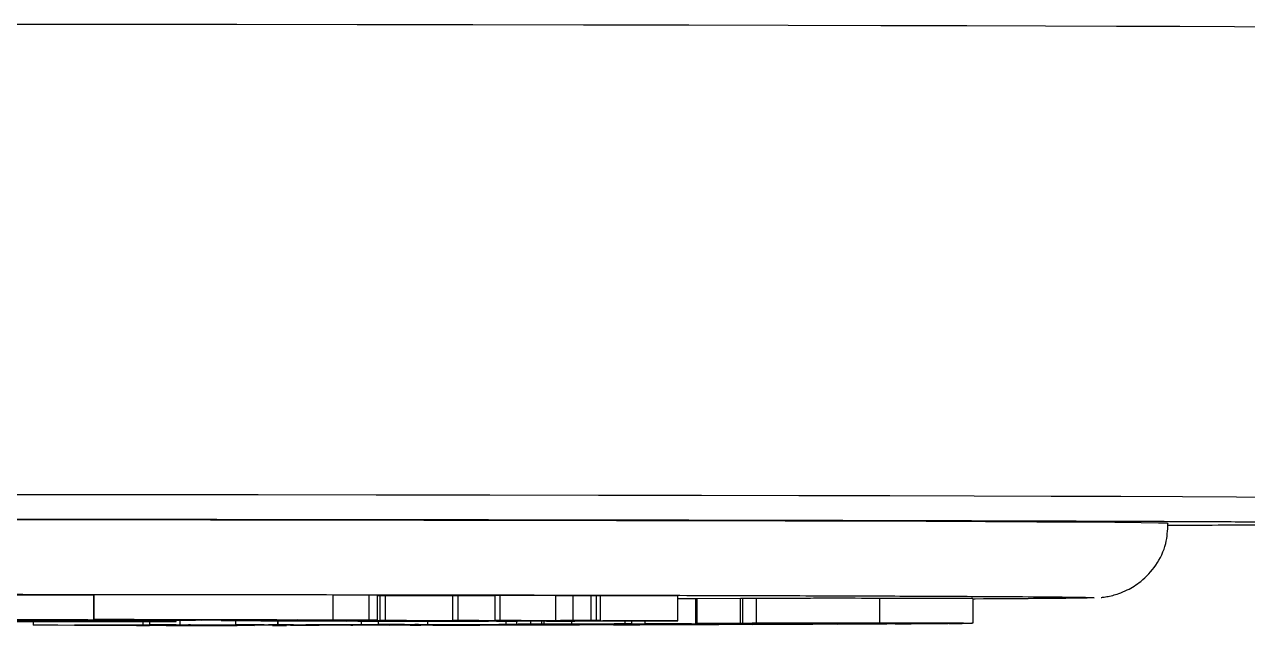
# Model space of a CAD drawing. Header units: millimetres. Extents: x 1890 to 4327, y 775 to 2498.
# Drawn here: x 3035.09 to 3084.5, y 1054.48 to 1078.77 of the extents above; entities that cross this region are included whole.
import ezdxf

# ---------------------------------------------------------------- set-up
doc = ezdxf.new("R2010")
doc.units = ezdxf.units.MM

msp = doc.modelspace()

# ---------------------------------------------------------------- linework, layer by layer
at = {"color": 7, "linetype": 'Continuous', "lineweight": 25}
for p, q in [((3037.89, 1055.707), (3033.821, 1055.713)), ((3037.9, 1055.707), (3037.89, 1055.707)), ((3037.89, 1054.707), (3037.89, 1055.707)), ((3047.563, 1055.706), (3037.9, 1055.721)), ((3037.9, 1054.721), (3037.9, 1055.721)), ((3049.022, 1055.707), (3047.563, 1055.706)), ((3047.563, 1054.706), (3047.563, 1055.706)), ((3049.355, 1055.703), (3049.022, 1055.707)), ((3049.022, 1054.707), (3049.022, 1055.707)), ((3049.355, 1054.703), (3049.355, 1055.703)), ((3049.467, 1055.679), (3049.355, 1055.679)), ((3049.673, 1055.683), (3049.467, 1055.681)), ((3049.467, 1054.681), (3049.467, 1055.681)), ((3052.403, 1055.674), (3049.673, 1055.683)), ((3049.673, 1054.683), (3049.673, 1055.683)), ((3052.608, 1055.684), (3052.403, 1055.682)), ((3052.403, 1054.682), (3052.403, 1055.682)), ((3054.106, 1055.678), (3052.608, 1055.684)), ((3052.608, 1054.684), (3052.608, 1055.684)), ((3054.311, 1055.688), (3054.106, 1055.686)), ((3054.106, 1054.686), (3054.106, 1055.686)), ((3056.564, 1055.68), (3054.311, 1055.688)), ((3054.311, 1054.688), (3054.311, 1055.688)), ((3056.564, 1054.68), (3056.564, 1055.68)), ((3057.247, 1055.681), (3057.247, 1054.681)), ((3058.2, 1055.685), (3057.987, 1055.685)), ((3057.987, 1054.685), (3057.987, 1055.685)), ((3058.2, 1054.685), (3058.2, 1055.685)), ((3058.357, 1054.682), (3058.357, 1055.682)), ((3061.49, 1054.675), (3061.49, 1055.675)), ((3062.207, 1055.558), (3061.49, 1055.554)), ((3062.266, 1055.558), (3062.207, 1055.558)), ((3062.207, 1055.558), (3062.207, 1054.558)), ((3064.021, 1055.568), (3062.266, 1055.558)), ((3062.266, 1054.558), (3062.266, 1055.558)), ((3064.113, 1055.568), (3064.021, 1055.568)), ((3064.021, 1054.568), (3064.021, 1055.568)), ((3064.666, 1055.574), (3064.113, 1055.569)), ((3064.113, 1054.569), (3064.113, 1055.569)), ((3064.666, 1054.574), (3064.666, 1055.574)), ((3069.654, 1054.579), (3069.654, 1055.579)), ((3073.417, 1054.572), (3073.417, 1055.572)), ((3078.259, 1055.607), (3078.311, 1055.605)), ((3033.821, 1054.713), (3037.89, 1054.707)), ((3037.646, 1054.706), (3035.442, 1054.709)), ((3035.452, 1054.496), (3035.452, 1054.635)), ((3036.054, 1054.648), (3036.054, 1054.647)), ((3036.211, 1054.647), (3036.054, 1054.647)), ((3036.054, 1054.647), (3036.054, 1054.647)), ((3036.054, 1054.647), (3037.554, 1054.647)), ((3036.054, 1054.638), (3036.054, 1054.647)), ((3037.264, 1054.638), (3036.054, 1054.638)), ((3036.054, 1054.638), (3036.054, 1054.638)), ((3036.054, 1054.638), (3036.211, 1054.638)), ((3036.211, 1054.638), (3036.211, 1054.647)), ((3036.448, 1054.638), (3036.448, 1054.646)), ((3036.869, 1054.643), (3036.869, 1054.646)), ((3037.448, 1054.643), (3036.869, 1054.643)), ((3037.475, 1054.642), (3036.869, 1054.642)), ((3036.869, 1054.642), (3036.869, 1054.638)), ((3037.027, 1054.685), (3037.027, 1054.707)), ((3038.231, 1054.684), (3037.027, 1054.685)), ((3037.106, 1054.647), (3037.396, 1054.647)), ((3037.106, 1054.638), (3037.106, 1054.642)), ((3037.106, 1054.638), (3037.264, 1054.638)), ((3037.264, 1054.638), (3037.264, 1054.642)), ((3037.264, 1054.638), (3037.264, 1054.638)), ((3037.448, 1054.649), (3037.448, 1054.643)), ((3038.343, 1054.638), (3037.475, 1054.642)), ((3037.554, 1054.647), (3037.554, 1054.649)), ((3037.869, 1054.642), (3038.659, 1054.638)), ((3037.89, 1054.707), (3040.936, 1054.716)), ((3038.044, 1054.719), (3037.9, 1054.721)), ((3037.9, 1054.721), (3047.563, 1054.706)), ((3039.08, 1054.638), (3038.343, 1054.638)), ((3041.997, 1054.699), (3038.493, 1054.704)), ((3038.659, 1054.638), (3038.659, 1054.648)), ((3041.784, 1054.714), (3038.737, 1054.705)), ((3038.737, 1054.705), (3042.241, 1054.7)), ((3038.817, 1054.645), (3038.817, 1054.648)), ((3038.922, 1054.638), (3038.922, 1054.648)), ((3038.922, 1054.638), (3039.08, 1054.638)), ((3039.08, 1054.638), (3039.08, 1054.648)), ((3039.08, 1054.638), (3039.08, 1054.638)), ((3039.153, 1054.691), (3039.153, 1054.703)), ((3039.153, 1054.691), (3041.997, 1054.699)), ((3040.936, 1054.716), (3039.523, 1054.718)), ((3042.844, 1054.698), (3039.677, 1054.688)), ((3039.888, 1054.502), (3039.888, 1054.636)), ((3040.155, 1054.502), (3040.155, 1054.637)), ((3041.218, 1054.642), (3041.218, 1054.693)), ((3041.384, 1054.504), (3041.384, 1054.693)), ((3045.287, 1054.709), (3041.784, 1054.714)), ((3042.241, 1054.714), (3042.241, 1054.7)), ((3042.241, 1054.7), (3045.287, 1054.709)), ((3046.8, 1054.692), (3042.844, 1054.698)), ((3043.051, 1054.697), (3043.051, 1054.675)), ((3043.051, 1054.675), (3043.257, 1054.677)), ((3046.135, 1054.708), (3043.088, 1054.699)), ((3043.088, 1054.699), (3044.897, 1054.696)), ((3043.257, 1054.677), (3043.257, 1054.697)), ((3043.257, 1054.677), (3044.636, 1054.672)), ((3043.63, 1054.508), (3043.63, 1054.674)), ((3051.37, 1054.647), (3044.102, 1054.672)), ((3044.636, 1054.672), (3044.636, 1054.695)), ((3044.897, 1054.696), (3044.897, 1054.704)), ((3044.897, 1054.696), (3046.45, 1054.696)), ((3049.185, 1054.676), (3045.108, 1054.671)), ((3045.108, 1054.671), (3046.382, 1054.666)), ((3045.325, 1054.51), (3045.325, 1054.668)), ((3045.332, 1054.668), (3045.332, 1054.51)), ((3049.355, 1054.703), (3046.135, 1054.708)), ((3046.382, 1054.666), (3050.459, 1054.672)), ((3046.382, 1054.672), (3046.382, 1054.666)), ((3046.45, 1054.707), (3046.45, 1054.696)), ((3046.45, 1054.696), (3046.8, 1054.692)), ((3046.8, 1054.692), (3046.8, 1054.707)), ((3050.929, 1054.67), (3046.852, 1054.665)), ((3046.852, 1054.665), (3048.09, 1054.66)), ((3047.563, 1054.706), (3049.022, 1054.707)), ((3048.09, 1054.66), (3052.167, 1054.666)), ((3048.09, 1054.666), (3048.09, 1054.66)), ((3052.639, 1054.664), (3048.563, 1054.659)), ((3048.563, 1054.659), (3049.76, 1054.655)), ((3048.7, 1054.517), (3048.7, 1054.657)), ((3049.022, 1054.707), (3049.355, 1054.703)), ((3050.459, 1054.672), (3049.185, 1054.676)), ((3049.377, 1054.654), (3049.377, 1054.518)), ((3049.467, 1054.681), (3049.673, 1054.683)), ((3049.562, 1054.679), (3049.575, 1054.676)), ((3049.575, 1054.676), (3054.155, 1054.66)), ((3049.673, 1054.683), (3053.161, 1054.671)), ((3049.76, 1054.655), (3053.836, 1054.66)), ((3049.76, 1054.66), (3049.76, 1054.655)), ((3053.954, 1054.658), (3050.233, 1054.653)), ((3050.233, 1054.653), (3050.741, 1054.651)), ((3056.877, 1054.656), (3050.518, 1054.678)), ((3050.741, 1054.651), (3050.741, 1054.654)), ((3050.741, 1054.651), (3051.792, 1054.651)), ((3052.167, 1054.666), (3050.929, 1054.67)), ((3051.792, 1054.651), (3051.37, 1054.647)), ((3051.392, 1054.522), (3051.392, 1054.647)), ((3051.792, 1054.651), (3051.792, 1054.655)), ((3052.403, 1054.682), (3052.608, 1054.684)), ((3052.608, 1054.684), (3055.406, 1054.674)), ((3053.836, 1054.66), (3052.639, 1054.664)), ((3053.161, 1054.671), (3055.051, 1054.673)), ((3055.051, 1054.673), (3053.453, 1054.679)), ((3055.56, 1054.672), (3053.669, 1054.669)), ((3053.669, 1054.669), (3056.179, 1054.661)), ((3054.697, 1054.657), (3053.954, 1054.658)), ((3054.106, 1054.686), (3054.311, 1054.688)), ((3054.155, 1054.66), (3054.155, 1054.666)), ((3054.155, 1054.66), (3055.015, 1054.66)), ((3054.311, 1054.688), (3056.564, 1054.68)), ((3054.538, 1054.657), (3054.538, 1054.529)), ((3055.015, 1054.66), (3054.697, 1054.657)), ((3054.988, 1054.532), (3054.988, 1054.66)), ((3055.015, 1054.66), (3055.015, 1054.663)), ((3057.119, 1054.676), (3055.156, 1054.683)), ((3055.406, 1054.674), (3055.406, 1054.682)), ((3055.406, 1054.674), (3057.119, 1054.676)), ((3055.553, 1054.533), (3055.553, 1054.661)), ((3058.431, 1054.662), (3055.56, 1054.672)), ((3057.627, 1054.674), (3055.914, 1054.672)), ((3055.914, 1054.672), (3057.804, 1054.666)), ((3055.988, 1054.533), (3055.988, 1054.659)), ((3056.084, 1054.535), (3056.084, 1054.659)), ((3056.084, 1054.535), (3058.2, 1054.533)), ((3056.179, 1054.661), (3056.179, 1054.67)), ((3056.179, 1054.661), (3057.322, 1054.66)), ((3056.746, 1054.679), (3058.31, 1054.674)), ((3057.322, 1054.66), (3056.877, 1054.656)), ((3057.198, 1054.538), (3057.198, 1054.659)), ((3057.198, 1054.538), (3059.361, 1054.545)), ((3057.464, 1054.538), (3057.198, 1054.538)), ((3057.322, 1054.66), (3057.322, 1054.666)), ((3058.086, 1054.54), (3057.464, 1054.538)), ((3057.464, 1054.522), (3057.464, 1054.538)), ((3060.825, 1054.663), (3057.627, 1054.674)), ((3057.804, 1054.666), (3057.804, 1054.674)), ((3057.804, 1054.666), (3058.855, 1054.665)), ((3057.987, 1054.685), (3058.2, 1054.685)), ((3058.2, 1054.533), (3058.094, 1054.532)), ((3058.855, 1054.665), (3058.431, 1054.662)), ((3058.454, 1054.673), (3060.126, 1054.667)), ((3065.019, 1054.532), (3058.683, 1054.54)), ((3058.855, 1054.665), (3058.855, 1054.67)), ((3059.627, 1054.545), (3059.005, 1054.543)), ((3059.116, 1054.542), (3059.116, 1054.543)), ((3059.116, 1054.542), (3065.452, 1054.533)), ((3059.298, 1054.526), (3059.298, 1054.539)), ((3059.298, 1054.526), (3060.864, 1054.53)), ((3059.546, 1054.525), (3059.298, 1054.526)), ((3059.361, 1054.545), (3059.361, 1054.668)), ((3059.361, 1054.545), (3059.627, 1054.545)), ((3059.735, 1054.526), (3059.546, 1054.525)), ((3059.627, 1054.545), (3059.627, 1054.667)), ((3060.126, 1054.667), (3061.272, 1054.667)), ((3060.171, 1054.549), (3060.171, 1054.666)), ((3060.171, 1054.549), (3062.207, 1054.558)), ((3061.492, 1054.546), (3060.171, 1054.549)), ((3062.016, 1054.524), (3060.608, 1054.526)), ((3061.272, 1054.667), (3060.825, 1054.663)), ((3060.864, 1054.53), (3060.864, 1054.537)), ((3060.864, 1054.53), (3061.112, 1054.53)), ((3061.112, 1054.53), (3060.956, 1054.529)), ((3061.068, 1054.528), (3061.068, 1054.53)), ((3061.068, 1054.528), (3063.139, 1054.524)), ((3061.112, 1054.53), (3061.112, 1054.537)), ((3061.165, 1054.548), (3061.718, 1054.546)), ((3062.041, 1054.555), (3061.259, 1054.552)), ((3061.49, 1054.675), (3061.449, 1054.672)), ((3061.718, 1054.546), (3061.492, 1054.546)), ((3061.718, 1054.546), (3061.718, 1054.554)), ((3061.977, 1054.521), (3061.977, 1054.524)), ((3067.778, 1054.539), (3062.041, 1054.555)), ((3062.207, 1054.558), (3067.946, 1054.541)), ((3062.266, 1054.558), (3064.021, 1054.568)), ((3062.559, 1054.558), (3062.266, 1054.558)), ((3062.649, 1054.558), (3062.559, 1054.558)), ((3062.709, 1054.523), (3062.704, 1054.523)), ((3063.139, 1054.524), (3063.139, 1054.534)), ((3070.155, 1054.553), (3063.2, 1054.559)), ((3063.759, 1054.565), (3063.258, 1054.562)), ((3063.485, 1054.561), (3063.485, 1054.563)), ((3063.485, 1054.561), (3066.5, 1054.558)), ((3064.021, 1054.568), (3065.872, 1054.568)), ((3064.113, 1054.569), (3064.666, 1054.574)), ((3064.418, 1054.569), (3064.113, 1054.569)), ((3064.491, 1054.57), (3064.418, 1054.569)), ((3064.508, 1054.528), (3064.508, 1054.532)), ((3064.508, 1054.528), (3065.13, 1054.531)), ((3064.774, 1054.528), (3064.508, 1054.528)), ((3066.937, 1054.536), (3064.774, 1054.528)), ((3072.235, 1054.567), (3065.005, 1054.57)), ((3065.13, 1054.531), (3065.233, 1054.531)), ((3065.204, 1054.572), (3072.433, 1054.568)), ((3065.452, 1054.533), (3065.452, 1054.545)), ((3065.872, 1054.568), (3065.872, 1054.57)), ((3065.872, 1054.568), (3065.878, 1054.567)), ((3065.878, 1054.567), (3065.878, 1054.57)), ((3066.049, 1054.534), (3066.049, 1054.544)), ((3066.049, 1054.534), (3066.672, 1054.536)), ((3066.096, 1054.564), (3066.096, 1054.57)), ((3066.096, 1054.564), (3066.204, 1054.565)), ((3066.387, 1054.564), (3066.096, 1054.564)), ((3066.204, 1054.565), (3066.204, 1054.57)), ((3066.204, 1054.565), (3069.072, 1054.563)), ((3066.5, 1054.558), (3067.02, 1054.561)), ((3066.672, 1054.536), (3066.672, 1054.542)), ((3066.672, 1054.536), (3066.937, 1054.536)), ((3067.313, 1054.561), (3066.793, 1054.558)), ((3066.793, 1054.558), (3070.44, 1054.555)), ((3066.937, 1054.536), (3066.937, 1054.541)), ((3069.928, 1054.548), (3067.778, 1054.539)), ((3067.946, 1054.541), (3067.946, 1054.555)), ((3067.946, 1054.541), (3068.909, 1054.545)), ((3068.171, 1054.551), (3068.171, 1054.555)), ((3068.171, 1054.551), (3068.352, 1054.551)), ((3068.352, 1054.551), (3068.352, 1054.555)), ((3068.352, 1054.551), (3069.928, 1054.548)), ((3068.964, 1054.562), (3068.769, 1054.562)), ((3069.072, 1054.563), (3068.964, 1054.562)), ((3069.072, 1054.563), (3069.072, 1054.568)), ((3069.928, 1054.548), (3069.928, 1054.554)), ((3070.567, 1054.551), (3070.274, 1054.552)), ((3070.274, 1054.552), (3070.382, 1054.552)), ((3070.44, 1054.555), (3070.44, 1054.568)), ((3070.505, 1054.564), (3070.505, 1054.567)), ((3070.505, 1054.564), (3070.692, 1054.565)), ((3072.393, 1054.562), (3070.567, 1054.551)), ((3070.692, 1054.565), (3070.692, 1054.567)), ((3070.692, 1054.565), (3072.393, 1054.562)), ((3070.991, 1054.556), (3070.991, 1054.567)), ((3070.991, 1054.556), (3071.455, 1054.558)), ((3072.747, 1054.564), (3072.443, 1054.565)), ((3072.443, 1054.565), (3072.53, 1054.565)), ((3073.277, 1054.569), (3072.747, 1054.564)), ((3073.345, 1054.57), (3073.277, 1054.569)), ((3035.452, 1054.496), (3039.888, 1054.502)), ((3035.606, 1054.496), (3035.452, 1054.496)), ((3035.833, 1054.496), (3035.606, 1054.496)), ((3040.092, 1054.482), (3036.444, 1054.496)), ((3037.168, 1054.497), (3038.75, 1054.491)), ((3038.64, 1054.499), (3037.372, 1054.498)), ((3038.75, 1054.491), (3040.064, 1054.492)), ((3040.216, 1054.492), (3038.902, 1054.49)), ((3038.902, 1054.49), (3040.817, 1054.483)), ((3039.619, 1054.48), (3039.619, 1054.484)), ((3039.619, 1054.48), (3039.89, 1054.481)), ((3039.771, 1054.48), (3039.619, 1054.48)), ((3044.388, 1054.485), (3039.771, 1054.48)), ((3039.888, 1054.502), (3041.256, 1054.499)), ((3039.89, 1054.481), (3039.89, 1054.483)), ((3040.155, 1054.502), (3041.384, 1054.504)), ((3040.338, 1054.502), (3040.155, 1054.502)), ((3040.26, 1054.496), (3040.26, 1054.502)), ((3040.412, 1054.495), (3040.26, 1054.496)), ((3040.26, 1054.496), (3040.532, 1054.496)), ((3040.592, 1054.502), (3040.338, 1054.502)), ((3040.532, 1054.496), (3042.036, 1054.49)), ((3041.256, 1054.499), (3041.079, 1054.499)), ((3045.589, 1054.489), (3041.218, 1054.502)), ((3041.256, 1054.499), (3041.256, 1054.502)), ((3041.384, 1054.504), (3048.27, 1054.497)), ((3041.429, 1054.483), (3042.606, 1054.484)), ((3041.765, 1054.49), (3041.662, 1054.49)), ((3041.802, 1054.502), (3041.717, 1054.502)), ((3041.717, 1054.502), (3045.843, 1054.489)), ((3042.036, 1054.49), (3041.765, 1054.49)), ((3049.578, 1054.493), (3041.802, 1054.502)), ((3042.036, 1054.49), (3042.036, 1054.499)), ((3042.606, 1054.484), (3042.606, 1054.498)), ((3043.614, 1054.49), (3043.614, 1054.495)), ((3043.614, 1054.49), (3043.889, 1054.49)), ((3043.63, 1054.508), (3045.325, 1054.51)), ((3043.813, 1054.507), (3043.63, 1054.508)), ((3044.152, 1054.508), (3043.813, 1054.507)), ((3043.889, 1054.49), (3043.889, 1054.494)), ((3043.889, 1054.49), (3044.388, 1054.485)), ((3044.388, 1054.485), (3044.388, 1054.493)), ((3048.355, 1054.497), (3044.778, 1054.507)), ((3045.032, 1054.508), (3049.833, 1054.494)), ((3045.134, 1054.509), (3045.091, 1054.509)), ((3045.113, 1054.487), (3045.113, 1054.49)), ((3045.113, 1054.487), (3045.452, 1054.488)), ((3045.298, 1054.487), (3045.113, 1054.487)), ((3045.327, 1054.509), (3045.134, 1054.509)), ((3046.993, 1054.489), (3045.298, 1054.487)), ((3045.325, 1054.51), (3045.332, 1054.51)), ((3045.332, 1054.51), (3048.7, 1054.517)), ((3045.452, 1054.488), (3045.452, 1054.489)), ((3045.843, 1054.489), (3045.843, 1054.497)), ((3050.967, 1054.497), (3045.955, 1054.509)), ((3046.469, 1054.489), (3046.469, 1054.497)), ((3046.469, 1054.489), (3046.808, 1054.49)), ((3046.571, 1054.51), (3048.744, 1054.505)), ((3047.716, 1054.514), (3046.637, 1054.512)), ((3046.808, 1054.49), (3046.808, 1054.496)), ((3046.808, 1054.49), (3046.993, 1054.489)), ((3046.993, 1054.489), (3046.993, 1054.496)), ((3048.27, 1054.497), (3048.355, 1054.497)), ((3048.27, 1054.497), (3048.27, 1054.497)), ((3048.7, 1054.517), (3050.316, 1054.515)), ((3048.744, 1054.505), (3049.862, 1054.508)), ((3050.072, 1054.507), (3048.954, 1054.505)), ((3048.954, 1054.505), (3051.584, 1054.499)), ((3049.377, 1054.518), (3051.392, 1054.522)), ((3049.605, 1054.517), (3049.377, 1054.518)), ((3049.833, 1054.494), (3049.578, 1054.493)), ((3049.816, 1054.518), (3049.605, 1054.517)), ((3049.682, 1054.511), (3049.914, 1054.512)), ((3049.892, 1054.511), (3049.682, 1054.511)), ((3049.833, 1054.494), (3049.833, 1054.5)), ((3049.862, 1054.508), (3049.862, 1054.511)), ((3049.914, 1054.512), (3051.982, 1054.507)), ((3050.316, 1054.515), (3050.193, 1054.514)), ((3055.879, 1054.507), (3050.439, 1054.518)), ((3050.671, 1054.496), (3050.671, 1054.498)), ((3050.881, 1054.495), (3050.671, 1054.496)), ((3050.671, 1054.496), (3050.902, 1054.496)), ((3054.81, 1054.503), (3050.881, 1054.495)), ((3050.902, 1054.498), (3050.902, 1054.496)), ((3053.477, 1054.514), (3051.003, 1054.519)), ((3051.019, 1054.52), (3051.408, 1054.521)), ((3051.751, 1054.506), (3051.611, 1054.507)), ((3051.982, 1054.507), (3051.751, 1054.506)), ((3051.982, 1054.507), (3051.982, 1054.515)), ((3052.212, 1054.499), (3052.212, 1054.514)), ((3052.212, 1054.499), (3053.213, 1054.501)), ((3053.213, 1054.501), (3053.213, 1054.512)), ((3054.257, 1054.516), (3053.477, 1054.514)), ((3053.604, 1054.507), (3053.604, 1054.511)), ((3053.604, 1054.507), (3053.866, 1054.507)), ((3054.519, 1054.516), (3053.704, 1054.514)), ((3053.704, 1054.514), (3056.443, 1054.508)), ((3053.866, 1054.507), (3053.866, 1054.511)), ((3053.866, 1054.507), (3054.81, 1054.503)), ((3058.957, 1054.512), (3054.519, 1054.516)), ((3054.81, 1054.503), (3054.81, 1054.509)), ((3055.356, 1054.519), (3055.012, 1054.517)), ((3055.012, 1054.517), (3058.886, 1054.514)), ((3055.653, 1054.505), (3055.653, 1054.507)), ((3055.653, 1054.505), (3055.865, 1054.506)), ((3055.883, 1054.505), (3055.653, 1054.505)), ((3055.865, 1054.506), (3055.865, 1054.507)), ((3057.508, 1054.508), (3055.883, 1054.505)), ((3056.443, 1054.508), (3056.443, 1054.514)), ((3057.067, 1054.508), (3057.067, 1054.513)), ((3057.067, 1054.508), (3057.279, 1054.509)), ((3057.279, 1054.509), (3057.279, 1054.513)), ((3057.279, 1054.509), (3057.508, 1054.508)), ((3057.508, 1054.508), (3057.508, 1054.513)), ((3059.947, 1054.514), (3058.957, 1054.512)), ((3059.506, 1054.514), (3059.718, 1054.514)), ((3059.718, 1054.514), (3059.947, 1054.514))]:
    msp.add_line(p, q, dxfattribs=at)
at = {"color": 7, "linetype": 'Continuous', "lineweight": 25, "flags": 128}
for points in [[(3086.638, 1078.652), (3085.846, 1078.658), (3083.977, 1078.669), (3081.763, 1078.679), (3079.215, 1078.69), (3076.345, 1078.7), (3073.166, 1078.709), (3069.693, 1078.718), (3065.943, 1078.727), (3061.931, 1078.734), (3057.678, 1078.742), (3053.203, 1078.748), (3048.527, 1078.754), (3043.67, 1078.76), (3038.657, 1078.764), (3033.51, 1078.768)], [(3088.521, 1059.635), (3087.38, 1059.647), (3085.889, 1059.658), (3084.053, 1059.668), (3081.882, 1059.679), (3079.384, 1059.689), (3076.572, 1059.699), (3073.457, 1059.708), (3070.055, 1059.717), (3066.38, 1059.726), (3062.449, 1059.734), (3058.279, 1059.741), (3053.891, 1059.748), (3049.303, 1059.754), (3044.536, 1059.759), (3039.612, 1059.763), (3034.554, 1059.767), (3029.383, 1059.771), (3024.124, 1059.773)], [(3081.311, 1058.605), (3081.267, 1058.61), (3080.911, 1058.621), (3080.201, 1058.632), (3079.14, 1058.642), (3077.733, 1058.653), (3075.989, 1058.663), (3073.914, 1058.672), (3071.521, 1058.682), (3068.82, 1058.691), (3065.824, 1058.7), (3062.55, 1058.708), (3059.013, 1058.716), (3055.231, 1058.723), (3051.223, 1058.729), (3047.008, 1058.735), (3042.608, 1058.741), (3038.045, 1058.745), (3033.341, 1058.749)], [(3033.634, 1054.642), (3033.82, 1054.645), (3034.358, 1054.647), (3035.197, 1054.649), (3036.254, 1054.65), (3037.426, 1054.65), (3038.598, 1054.65), (3039.655, 1054.649), (3040.494, 1054.647), (3041.033, 1054.645), (3041.218, 1054.642), (3041.033, 1054.64), (3040.494, 1054.638), (3039.655, 1054.636), (3038.598, 1054.635), (3037.426, 1054.634), (3036.254, 1054.635), (3035.197, 1054.636), (3034.358, 1054.638), (3033.82, 1054.64), (3033.634, 1054.642)], [(3034.455, 1054.642), (3034.634, 1054.644), (3035.15, 1054.646), (3035.941, 1054.648), (3036.91, 1054.649), (3037.942, 1054.649), (3038.912, 1054.648), (3039.702, 1054.646), (3040.218, 1054.644), (3040.398, 1054.642), (3040.218, 1054.64), (3039.702, 1054.638), (3038.912, 1054.637), (3037.942, 1054.636), (3036.91, 1054.636), (3035.941, 1054.637), (3035.15, 1054.638), (3034.634, 1054.64), (3034.455, 1054.642)]]:
    msp.add_lwpolyline(points, dxfattribs=at)
at = {"color": 7, "linetype": 'Continuous', "lineweight": 25}
for points, knots in [([(3087.537, 1058.635), (3087.01, 1058.64), (3085.948, 1058.651), (3083.409, 1058.667), (3080.14, 1058.682), (3076.077, 1058.697), (3071.266, 1058.711), (3065.773, 1058.724), (3059.68, 1058.736), (3053.077, 1058.746), (3046.098, 1058.755), (3038.855, 1058.762), (3031.478, 1058.768), (3026.441, 1058.77), (3023.945, 1058.771)], [0, 0, 0, 0, 0.079959, 0.161371, 0.244142, 0.328893, 0.414217, 0.5, 0.585778, 0.671102, 0.755858, 0.838624, 0.920039, 1, 1, 1, 1]), ([(3078.587, 1055.617), (3078.602, 1055.618), (3078.635, 1055.62), (3078.786, 1055.639), (3079.031, 1055.688), (3079.326, 1055.775), (3079.725, 1055.941), (3080.273, 1056.289), (3080.843, 1056.914), (3081.247, 1057.73), (3081.275, 1058.321), (3081.288, 1058.588)], [0, 0, 0, 0, 0.069689, 0.159202, 0.228526, 0.284853, 0.360929, 0.487702, 0.660291, 0.846257, 1, 1, 1, 1]), ([(3081.282, 1058.533), (3081.982, 1058.536), (3083.792, 1058.545), (3085.931, 1058.558), (3087.005, 1058.569), (3087.537, 1058.575)], [0, 0, 0, 0, 0.241773, 0.624302, 1, 1, 1, 1]), ([(2941.366, 1055.607), (2941.413, 1055.611), (2941.52, 1055.619), (2942.39, 1055.632), (2943.871, 1055.645), (2946.046, 1055.659), (2948.876, 1055.672), (2952.39, 1055.685), (2956.544, 1055.697), (2961.288, 1055.709), (2966.549, 1055.719), (2972.241, 1055.728), (2978.264, 1055.735), (2984.487, 1055.741), (2990.853, 1055.746), (2997.205, 1055.749), (3003.544, 1055.751), (3009.811, 1055.751), (3016.078, 1055.751), (3022.417, 1055.749), (3028.77, 1055.746), (3035.135, 1055.741), (3041.359, 1055.735), (3047.381, 1055.728), (3053.073, 1055.719), (3058.335, 1055.709), (3063.078, 1055.697), (3067.232, 1055.685), (3070.746, 1055.672), (3073.576, 1055.659), (3075.752, 1055.645), (3077.233, 1055.632), (3078.104, 1055.619), (3078.211, 1055.611), (3078.259, 1055.607)], [0, 0, 0, 0, 0.023828, 0.053273, 0.084485, 0.115699, 0.147957, 0.180726, 0.213842, 0.247136, 0.28043, 0.313546, 0.346314, 0.378573, 0.409785, 0.440999, 0.470442, 0.499888, 0.529332, 0.558778, 0.58999, 0.621203, 0.653462, 0.68623, 0.719347, 0.752641, 0.785934, 0.819051, 0.851819, 0.884078, 0.915289, 0.946503, 0.975948, 1, 1, 1, 1]), ([(3057.247, 1055.681), (3057.128, 1055.681), (3056.948, 1055.681), (3056.72, 1055.68), (3056.616, 1055.68), (3056.564, 1055.68)], [0, 0, 0, 0, 0.498826, 0.749076, 1, 1, 1, 1]), ([(3057.987, 1055.685), (3057.941, 1055.685), (3057.848, 1055.684), (3057.65, 1055.683), (3057.408, 1055.682), (3057.247, 1055.681)], [0, 0, 0, 0, 0.251433, 0.502936, 1, 1, 1, 1]), ([(3058.321, 1055.682), (3058.325, 1055.683), (3058.334, 1055.684), (3058.248, 1055.685), (3058.2, 1055.685)], [0, 0, 0, 0, 0.431539, 1, 1, 1, 1]), ([(3061.49, 1055.675), (3061.173, 1055.675), (3060.54, 1055.674), (3059.47, 1055.674), (3058.725, 1055.674), (3058.31, 1055.674)], [0, 0, 0, 0, 0.307787, 0.615394, 1, 1, 1, 1]), ([(3069.654, 1055.579), (3068.987, 1055.579), (3067.959, 1055.58), (3066.555, 1055.579), (3065.637, 1055.578), (3064.977, 1055.576), (3064.77, 1055.575), (3064.666, 1055.574)], [0, 0, 0, 0, 0.3203787, 0.4942376, 0.6691493, 0.8330428, 1, 1, 1, 1]), ([(3073.391, 1055.572), (3073.397, 1055.572), (3073.44, 1055.573), (3073.193, 1055.574), (3072.6, 1055.576), (3071.385, 1055.578), (3070.315, 1055.579), (3069.654, 1055.579)], [0, 0, 0, 0, 0.030225, 0.211144, 0.392436, 0.624543, 1, 1, 1, 1]), ([(3078.311, 1055.605), (3078.255, 1055.6), (3078.144, 1055.591), (3077.248, 1055.578), (3075.706, 1055.564), (3074.393, 1055.555), (3073.445, 1055.551), (3073.417, 1055.55)], [0, 0, 0, 0, 0.2407893, 0.4815888, 0.73683, 0.9920914, 1, 1, 1, 1]), ([(3028.931, 1054.697), (3029.6, 1054.697), (3030.852, 1054.697), (3032.668, 1054.698), (3034.712, 1054.699), (3036.368, 1054.702), (3037.318, 1054.705), (3037.646, 1054.706)], [0, 0, 0, 0, 0.198997, 0.37265, 0.545625, 0.843257, 1, 1, 1, 1]), ([(3038.493, 1054.704), (3038.07, 1054.703), (3037.004, 1054.701), (3034.781, 1054.697), (3031.841, 1054.696), (3029.931, 1054.696), (3028.98, 1054.697)], [0, 0, 0, 0, 0.185716, 0.467958, 0.734859, 1, 1, 1, 1]), ([(3035.442, 1054.709), (3035.305, 1054.709), (3035.031, 1054.71), (3034.542, 1054.71), (3034.177, 1054.711), (3033.965, 1054.711)], [0, 0, 0, 0, 0.296385, 0.592978, 1, 1, 1, 1]), ([(3036.448, 1054.646), (3036.447, 1054.646), (3036.445, 1054.647), (3036.414, 1054.647), (3036.375, 1054.647), (3036.306, 1054.647), (3036.25, 1054.647), (3036.211, 1054.647)], [0, 0, 0, 0, 0.250411, 0.398556, 0.54744, 0.686236, 1, 1, 1, 1]), ([(3036.211, 1054.638), (3036.257, 1054.638), (3036.32, 1054.638), (3036.392, 1054.638), (3036.429, 1054.638), (3036.447, 1054.638), (3036.448, 1054.638), (3036.448, 1054.638)], [0, 0, 0, 0, 0.364031, 0.510061, 0.655864, 0.843841, 1, 1, 1, 1]), ([(3036.869, 1054.646), (3036.871, 1054.646), (3036.874, 1054.647), (3036.905, 1054.647), (3036.955, 1054.647), (3037.025, 1054.647), (3037.079, 1054.647), (3037.106, 1054.647)], [0, 0, 0, 0, 0.222894, 0.384836, 0.547319, 0.773072, 1, 1, 1, 1]), ([(3036.869, 1054.638), (3036.871, 1054.638), (3036.874, 1054.638), (3036.903, 1054.638), (3036.951, 1054.638), (3037.021, 1054.638), (3037.076, 1054.638), (3037.106, 1054.638)], [0, 0, 0, 0, 0.210223, 0.375759, 0.542534, 0.746796, 1, 1, 1, 1]), ([(3037.027, 1054.685), (3037.23, 1054.685), (3037.636, 1054.686), (3038.192, 1054.688), (3038.698, 1054.689), (3039.002, 1054.69), (3039.153, 1054.691)], [0, 0, 0, 0, 0.281624, 0.563251, 0.781619, 1, 1, 1, 1]), ([(3037.396, 1054.647), (3037.538, 1054.647), (3037.764, 1054.647), (3038.049, 1054.647), (3038.235, 1054.646), (3038.353, 1054.646), (3038.364, 1054.645), (3038.369, 1054.645)], [0, 0, 0, 0, 0.272358, 0.434918, 0.598303, 0.790426, 1, 1, 1, 1]), ([(3038.369, 1054.645), (3038.359, 1054.644), (3038.342, 1054.644), (3038.147, 1054.643), (3037.928, 1054.643), (3037.686, 1054.643), (3037.519, 1054.643), (3037.448, 1054.643)], [0, 0, 0, 0, 0.330883, 0.501179, 0.670916, 0.859688, 1, 1, 1, 1]), ([(3037.554, 1054.647), (3037.742, 1054.647), (3038.046, 1054.647), (3038.414, 1054.647), (3038.643, 1054.646), (3038.793, 1054.646), (3038.808, 1054.645), (3038.817, 1054.645)], [0, 0, 0, 0, 0.3001846, 0.4844442, 0.6359343, 0.7877448, 1, 1, 1, 1]), ([(3038.817, 1054.645), (3038.808, 1054.645), (3038.792, 1054.644), (3038.62, 1054.643), (3038.357, 1054.643), (3038.094, 1054.643), (3037.917, 1054.643), (3037.869, 1054.642)], [0, 0, 0, 0, 0.267946, 0.469277, 0.670405, 0.911995, 1, 1, 1, 1]), ([(3039.523, 1054.718), (3039.386, 1054.718), (3039.112, 1054.718), (3038.623, 1054.719), (3038.256, 1054.719), (3038.044, 1054.719)], [0, 0, 0, 0, 0.295972, 0.59215, 1, 1, 1, 1]), ([(3039.677, 1054.688), (3039.484, 1054.688), (3039.139, 1054.687), (3038.659, 1054.685), (3038.374, 1054.684), (3038.231, 1054.684)], [0, 0, 0, 0, 0.388154, 0.694028, 1, 1, 1, 1]), ([(3038.659, 1054.638), (3038.672, 1054.638), (3038.7, 1054.638), (3038.757, 1054.638), (3038.834, 1054.638), (3038.891, 1054.638), (3038.922, 1054.638)], [0, 0, 0, 0, 0.249458, 0.50098, 0.731039, 1, 1, 1, 1]), ([(3044.102, 1054.672), (3044.011, 1054.673), (3043.83, 1054.673), (3043.49, 1054.674), (3043.212, 1054.675), (3043.051, 1054.675)], [0, 0, 0, 0, 0.297034, 0.594269, 1, 1, 1, 1]), ([(3044.636, 1054.672), (3045.203, 1054.673), (3046.313, 1054.675), (3047.963, 1054.677), (3049.029, 1054.678), (3049.562, 1054.679)], [0, 0, 0, 0, 0.343183, 0.671556, 1, 1, 1, 1]), ([(3050.518, 1054.678), (3050.427, 1054.679), (3050.246, 1054.679), (3049.906, 1054.68), (3049.628, 1054.681), (3049.467, 1054.681)], [0, 0, 0, 0, 0.297034, 0.594269, 1, 1, 1, 1]), ([(3051.392, 1054.522), (3051.68, 1054.523), (3052.122, 1054.524), (3052.897, 1054.524), (3053.519, 1054.524), (3054.119, 1054.524), (3054.436, 1054.523), (3054.611, 1054.523)], [0, 0, 0, 0, 0.321782, 0.493409, 0.666308, 0.816214, 1, 1, 1, 1]), ([(3053.453, 1054.679), (3053.363, 1054.679), (3053.182, 1054.68), (3052.842, 1054.681), (3052.564, 1054.681), (3052.403, 1054.682)], [0, 0, 0, 0, 0.29737, 0.594968, 1, 1, 1, 1]), ([(3055.156, 1054.683), (3055.066, 1054.683), (3054.885, 1054.684), (3054.545, 1054.685), (3054.267, 1054.685), (3054.106, 1054.686)], [0, 0, 0, 0, 0.297034, 0.594269, 1, 1, 1, 1]), ([(3056.899, 1054.521), (3056.388, 1054.522), (3055.455, 1054.523), (3054.73, 1054.526), (3054.497, 1054.529), (3054.585, 1054.53), (3054.855, 1054.531), (3054.988, 1054.532)], [0, 0, 0, 0, 0.329821, 0.602198, 0.751389, 0.876805, 1, 1, 1, 1]), ([(3054.611, 1054.523), (3054.84, 1054.523), (3055.221, 1054.522), (3055.417, 1054.52), (3055.391, 1054.52), (3055.386, 1054.52)], [0, 0, 0, 0, 0.543092, 0.902457, 1, 1, 1, 1]), ([(3054.988, 1054.532), (3055.028, 1054.532), (3055.108, 1054.532), (3055.294, 1054.532), (3055.449, 1054.533), (3055.553, 1054.533)], [0, 0, 0, 0, 0.250844, 0.502068, 1, 1, 1, 1]), ([(3055.279, 1054.531), (3055.196, 1054.531), (3055.039, 1054.53), (3055.03, 1054.529), (3055.262, 1054.527), (3056.055, 1054.525), (3056.925, 1054.523), (3057.464, 1054.522)], [0, 0, 0, 0, 0.097711, 0.183041, 0.35825, 0.602223, 1, 1, 1, 1]), ([(3058.094, 1054.532), (3057.78, 1054.532), (3057.22, 1054.533), (3056.441, 1054.533), (3055.84, 1054.532), (3055.484, 1054.532), (3055.326, 1054.531), (3055.279, 1054.531)], [0, 0, 0, 0, 0.327037, 0.582977, 0.7546195, 0.9267447, 1, 1, 1, 1]), ([(3055.553, 1054.533), (3055.591, 1054.533), (3055.667, 1054.533), (3055.818, 1054.533), (3055.92, 1054.533), (3055.988, 1054.533)], [0, 0, 0, 0, 0.2516063, 0.5032378, 1, 1, 1, 1]), ([(3055.988, 1054.533), (3056.034, 1054.534), (3056.123, 1054.534), (3056.134, 1054.534), (3056.097, 1054.535), (3056.084, 1054.535)], [0, 0, 0, 0, 0.406204, 0.795736, 1, 1, 1, 1]), ([(3056.564, 1054.68), (3056.67, 1054.68), (3056.831, 1054.681), (3057.065, 1054.681), (3057.187, 1054.681), (3057.247, 1054.681)], [0, 0, 0, 0, 0.498374, 0.749082, 1, 1, 1, 1]), ([(3057.864, 1054.679), (3057.735, 1054.679), (3057.453, 1054.679), (3057.059, 1054.679), (3056.824, 1054.679), (3056.746, 1054.679)], [0, 0, 0, 0, 0.360389, 0.789524, 1, 1, 1, 1]), ([(3057.247, 1054.681), (3057.354, 1054.682), (3057.566, 1054.683), (3057.787, 1054.684), (3057.915, 1054.685), (3057.987, 1054.685)], [0, 0, 0, 0, 0.308082, 0.61489, 1, 1, 1, 1]), ([(3058.349, 1054.681), (3058.332, 1054.681), (3058.293, 1054.68), (3058.081, 1054.68), (3057.912, 1054.679), (3057.864, 1054.679)], [0, 0, 0, 0, 0.357282, 0.813025, 1, 1, 1, 1]), ([(3058.683, 1054.54), (3058.63, 1054.54), (3058.546, 1054.54), (3058.413, 1054.54), (3058.301, 1054.54), (3058.183, 1054.54), (3058.123, 1054.54), (3058.086, 1054.54)], [0, 0, 0, 0, 0.247687, 0.39562, 0.54446, 0.717172, 1, 1, 1, 1]), ([(3058.2, 1054.685), (3058.252, 1054.685), (3058.334, 1054.684), (3058.338, 1054.683), (3058.34, 1054.682)], [0, 0, 0, 0, 0.6302091, 1, 1, 1, 1]), ([(3058.31, 1054.674), (3058.642, 1054.674), (3059.304, 1054.674), (3060.376, 1054.674), (3061.092, 1054.675), (3061.49, 1054.675)], [0, 0, 0, 0, 0.30739, 0.614857, 1, 1, 1, 1]), ([(3061.449, 1054.672), (3061.336, 1054.672), (3060.839, 1054.673), (3059.758, 1054.673), (3058.872, 1054.673), (3058.454, 1054.673)], [0, 0, 0, 0, 0.135558, 0.592517, 1, 1, 1, 1]), ([(3059.005, 1054.543), (3058.968, 1054.543), (3058.912, 1054.543), (3058.913, 1054.542), (3058.96, 1054.542), (3059.036, 1054.542), (3059.092, 1054.542), (3059.116, 1054.542)], [0, 0, 0, 0, 0.3520414, 0.5318269, 0.7130337, 0.8778643, 1, 1, 1, 1]), ([(3060.608, 1054.526), (3060.536, 1054.526), (3060.418, 1054.527), (3060.221, 1054.527), (3060.06, 1054.527), (3059.884, 1054.526), (3059.793, 1054.526), (3059.735, 1054.526)], [0, 0, 0, 0, 0.257237, 0.420431, 0.584481, 0.733875, 1, 1, 1, 1]), ([(3060.956, 1054.529), (3060.915, 1054.529), (3060.842, 1054.529), (3060.816, 1054.529), (3060.848, 1054.528), (3060.934, 1054.528), (3061.021, 1054.528), (3061.068, 1054.528)], [0, 0, 0, 0, 0.249315, 0.4358137, 0.6227966, 0.7970359, 1, 1, 1, 1]), ([(3061.259, 1054.552), (3061.137, 1054.551), (3061.008, 1054.551), (3061.055, 1054.55), (3061.058, 1054.55)], [0, 0, 0, 0, 0.946889, 1, 1, 1, 1]), ([(3061.977, 1054.521), (3062.087, 1054.521), (3062.264, 1054.521), (3062.356, 1054.522), (3062.323, 1054.523), (3062.195, 1054.524), (3062.071, 1054.524), (3062.016, 1054.524)], [0, 0, 0, 0, 0.329126, 0.528564, 0.696809, 0.865433, 1, 1, 1, 1]), ([(3063.2, 1054.559), (3063.145, 1054.559), (3063.055, 1054.559), (3062.924, 1054.559), (3062.821, 1054.559), (3062.721, 1054.559), (3062.678, 1054.558), (3062.649, 1054.558)], [0, 0, 0, 0, 0.238273, 0.386342, 0.535522, 0.694283, 1, 1, 1, 1]), ([(3062.836, 1054.524), (3062.805, 1054.524), (3062.747, 1054.524), (3062.703, 1054.523), (3062.705, 1054.523), (3062.705, 1054.523)], [0, 0, 0, 0, 0.544636, 0.977907, 1, 1, 1, 1]), ([(3063.139, 1054.524), (3063.11, 1054.524), (3063.054, 1054.524), (3062.948, 1054.524), (3062.881, 1054.524), (3062.841, 1054.524), (3062.836, 1054.524)], [0, 0, 0, 0, 0.25202, 0.504232, 0.940351, 1, 1, 1, 1]), ([(3063.258, 1054.562), (3063.235, 1054.562), (3063.206, 1054.561), (3063.221, 1054.561), (3063.224, 1054.561)], [0, 0, 0, 0, 0.809388, 1, 1, 1, 1]), ([(3063.236, 1054.561), (3063.248, 1054.561), (3063.277, 1054.561), (3063.368, 1054.561), (3063.446, 1054.561), (3063.485, 1054.561)], [0, 0, 0, 0, 0.283678, 0.642488, 1, 1, 1, 1]), ([(3065.878, 1054.567), (3065.6, 1054.567), (3065.04, 1054.567), (3064.331, 1054.566), (3063.918, 1054.566), (3063.8, 1054.565), (3063.759, 1054.565)], [0, 0, 0, 0, 0.326957, 0.656983, 0.880506, 1, 1, 1, 1]), ([(3065.005, 1054.57), (3064.948, 1054.57), (3064.857, 1054.57), (3064.729, 1054.57), (3064.63, 1054.57), (3064.541, 1054.57), (3064.51, 1054.57), (3064.491, 1054.57)], [0, 0, 0, 0, 0.2389344, 0.3835198, 0.5293247, 0.7100539, 1, 1, 1, 1]), ([(3064.666, 1054.574), (3064.837, 1054.575), (3065.121, 1054.577), (3066.035, 1054.579), (3067.112, 1054.58), (3068.373, 1054.58), (3069.242, 1054.579), (3069.654, 1054.579)], [0, 0, 0, 0, 0.247075, 0.411707, 0.576376, 0.799459, 1, 1, 1, 1]), ([(3064.971, 1054.574), (3064.948, 1054.574), (3064.915, 1054.573), (3064.927, 1054.573), (3064.931, 1054.573)], [0, 0, 0, 0, 0.6911383, 1, 1, 1, 1]), ([(3064.937, 1054.573), (3064.949, 1054.573), (3064.974, 1054.572), (3065.057, 1054.572), (3065.142, 1054.572), (3065.191, 1054.572), (3065.204, 1054.572)], [0, 0, 0, 0, 0.307364, 0.616517, 0.904057, 1, 1, 1, 1]), ([(3069.519, 1054.577), (3068.861, 1054.577), (3067.908, 1054.578), (3066.622, 1054.578), (3065.813, 1054.577), (3065.256, 1054.576), (3065.051, 1054.574), (3064.981, 1054.574), (3064.971, 1054.574)], [0, 0, 0, 0, 0.370461, 0.536516, 0.705021, 0.84958, 0.977988, 1, 1, 1, 1]), ([(3065.234, 1054.531), (3065.235, 1054.531), (3065.238, 1054.531), (3065.199, 1054.531), (3065.128, 1054.532), (3065.058, 1054.532), (3065.019, 1054.532)], [0, 0, 0, 0, 0.124719, 0.38447, 0.652941, 1, 1, 1, 1]), ([(3065.452, 1054.533), (3065.503, 1054.533), (3065.589, 1054.533), (3065.727, 1054.533), (3065.843, 1054.533), (3065.957, 1054.533), (3066.016, 1054.534), (3066.049, 1054.534)], [0, 0, 0, 0, 0.239524, 0.40579, 0.571729, 0.750468, 1, 1, 1, 1]), ([(3067.02, 1054.561), (3067.061, 1054.562), (3067.127, 1054.562), (3067.106, 1054.563), (3066.986, 1054.563), (3066.742, 1054.564), (3066.517, 1054.564), (3066.387, 1054.564)], [0, 0, 0, 0, 0.250694, 0.402945, 0.556475, 0.743783, 1, 1, 1, 1]), ([(3068.769, 1054.562), (3068.576, 1054.562), (3068.291, 1054.562), (3067.894, 1054.562), (3067.638, 1054.562), (3067.434, 1054.562), (3067.358, 1054.561), (3067.313, 1054.561)], [0, 0, 0, 0, 0.339516, 0.502236, 0.666705, 0.806821, 1, 1, 1, 1]), ([(3068.909, 1054.545), (3068.989, 1054.546), (3069.145, 1054.547), (3068.999, 1054.548), (3068.642, 1054.55), (3068.311, 1054.55), (3068.171, 1054.551)], [0, 0, 0, 0, 0.25104, 0.485737, 0.783075, 1, 1, 1, 1]), ([(3073.007, 1054.571), (3073.019, 1054.571), (3073.062, 1054.572), (3072.756, 1054.573), (3072.072, 1054.575), (3070.921, 1054.576), (3070.007, 1054.577), (3069.519, 1054.577)], [0, 0, 0, 0, 0.069629, 0.257165, 0.430092, 0.695031, 1, 1, 1, 1]), ([(3069.654, 1054.579), (3070.3, 1054.579), (3071.331, 1054.578), (3072.513, 1054.576), (3073.135, 1054.575), (3073.415, 1054.573), (3073.384, 1054.572), (3073.377, 1054.572)], [0, 0, 0, 0, 0.366723, 0.58482, 0.762656, 0.94041, 1, 1, 1, 1]), ([(3070.382, 1054.552), (3070.411, 1054.552), (3070.452, 1054.553), (3070.414, 1054.553), (3070.343, 1054.553), (3070.25, 1054.553), (3070.181, 1054.553), (3070.155, 1054.553)], [0, 0, 0, 0, 0.39106, 0.540188, 0.690013, 0.882685, 1, 1, 1, 1]), ([(3070.44, 1054.555), (3070.494, 1054.555), (3070.585, 1054.555), (3070.717, 1054.555), (3070.827, 1054.555), (3070.927, 1054.555), (3070.969, 1054.556), (3070.991, 1054.556)], [0, 0, 0, 0, 0.238521, 0.395636, 0.552314, 0.766778, 1, 1, 1, 1]), ([(3071.583, 1054.56), (3071.59, 1054.56), (3071.637, 1054.561), (3071.468, 1054.562), (3071.105, 1054.563), (3070.722, 1054.564), (3070.505, 1054.564)], [0, 0, 0, 0, 0.045115, 0.334899, 0.62348, 1, 1, 1, 1]), ([(3072.549, 1054.566), (3072.551, 1054.566), (3072.557, 1054.566), (3072.522, 1054.566), (3072.455, 1054.566), (3072.356, 1054.567), (3072.278, 1054.567), (3072.235, 1054.567)], [0, 0, 0, 0, 0.0720945, 0.286641, 0.5008175, 0.7269972, 1, 1, 1, 1]), ([(3072.433, 1054.568), (3072.488, 1054.568), (3072.581, 1054.568), (3072.707, 1054.568), (3072.815, 1054.569), (3072.914, 1054.569), (3072.952, 1054.569), (3072.973, 1054.569)], [0, 0, 0, 0, 0.2039125, 0.3489118, 0.4932734, 0.7202809, 1, 1, 1, 1]), ([(3036.444, 1054.496), (3036.413, 1054.496), (3036.363, 1054.496), (3036.253, 1054.496), (3036.143, 1054.496), (3035.995, 1054.496), (3035.897, 1054.496), (3035.833, 1054.496)], [0, 0, 0, 0, 0.23968, 0.390629, 0.542071, 0.705503, 1, 1, 1, 1]), ([(3037.372, 1054.498), (3037.312, 1054.498), (3037.214, 1054.498), (3037.13, 1054.497), (3037.098, 1054.497), (3037.111, 1054.497), (3037.148, 1054.497), (3037.168, 1054.497)], [0, 0, 0, 0, 0.300073, 0.489629, 0.647488, 0.805846, 1, 1, 1, 1]), ([(3041.079, 1054.499), (3040.833, 1054.499), (3040.339, 1054.5), (3039.59, 1054.5), (3038.995, 1054.5), (3038.732, 1054.5), (3038.64, 1054.499)], [0, 0, 0, 0, 0.329191, 0.661633, 0.881808, 1, 1, 1, 1]), ([(3039.89, 1054.481), (3039.959, 1054.481), (3040.06, 1054.481), (3040.121, 1054.481), (3040.14, 1054.481)], [0, 0, 0, 0, 0.687811, 1, 1, 1, 1]), ([(3040.064, 1054.492), (3040.182, 1054.492), (3040.372, 1054.493), (3040.557, 1054.493), (3040.625, 1054.494), (3040.585, 1054.494), (3040.477, 1054.495), (3040.412, 1054.495)], [0, 0, 0, 0, 0.253965, 0.40631, 0.559769, 0.73662, 1, 1, 1, 1]), ([(3040.165, 1054.481), (3040.165, 1054.481), (3040.173, 1054.481), (3040.156, 1054.482), (3040.117, 1054.482), (3040.092, 1054.482)], [0, 0, 0, 0, 0.006784, 0.3662, 1, 1, 1, 1]), ([(3041.662, 1054.49), (3041.54, 1054.491), (3041.367, 1054.491), (3041.029, 1054.492), (3040.767, 1054.492), (3040.486, 1054.492), (3040.308, 1054.492), (3040.216, 1054.492)], [0, 0, 0, 0, 0.375008, 0.532176, 0.663237, 0.825783, 1, 1, 1, 1]), ([(3041.218, 1054.502), (3041.181, 1054.502), (3041.121, 1054.502), (3041.006, 1054.502), (3040.904, 1054.502), (3040.77, 1054.502), (3040.669, 1054.502), (3040.602, 1054.502), (3040.592, 1054.502)], [0, 0, 0, 0, 0.239791, 0.395723, 0.528329, 0.660993, 0.950414, 1, 1, 1, 1]), ([(3040.817, 1054.483), (3040.849, 1054.483), (3040.901, 1054.483), (3041.017, 1054.482), (3041.146, 1054.482), (3041.29, 1054.482), (3041.385, 1054.483), (3041.429, 1054.483)], [0, 0, 0, 0, 0.2422509, 0.3981104, 0.5540249, 0.7912917, 1, 1, 1, 1]), ([(3042.606, 1054.484), (3042.819, 1054.484), (3043.247, 1054.485), (3043.609, 1054.486), (3043.729, 1054.488), (3043.656, 1054.489), (3043.614, 1054.49)], [0, 0, 0, 0, 0.2488152, 0.5000632, 0.7136426, 1, 1, 1, 1]), ([(3044.778, 1054.507), (3044.741, 1054.507), (3044.681, 1054.508), (3044.561, 1054.508), (3044.451, 1054.508), (3044.307, 1054.508), (3044.216, 1054.508), (3044.152, 1054.508)], [0, 0, 0, 0, 0.239941, 0.39539, 0.551967, 0.684504, 1, 1, 1, 1]), ([(3045.091, 1054.509), (3045.056, 1054.509), (3044.991, 1054.509), (3044.942, 1054.508), (3044.943, 1054.508), (3044.977, 1054.508), (3045.015, 1054.508), (3045.032, 1054.508)], [0, 0, 0, 0, 0.256868, 0.47724, 0.662008, 0.845558, 1, 1, 1, 1]), ([(3045.955, 1054.509), (3045.911, 1054.509), (3045.841, 1054.509), (3045.721, 1054.51), (3045.617, 1054.51), (3045.476, 1054.51), (3045.387, 1054.509), (3045.327, 1054.509)], [0, 0, 0, 0, 0.2536824, 0.4001164, 0.52343, 0.6771969, 1, 1, 1, 1]), ([(3045.452, 1054.488), (3045.513, 1054.488), (3045.603, 1054.488), (3045.655, 1054.488), (3045.672, 1054.488)], [0, 0, 0, 0, 0.671603, 1, 1, 1, 1]), ([(3045.689, 1054.488), (3045.69, 1054.488), (3045.698, 1054.488), (3045.672, 1054.489), (3045.628, 1054.489), (3045.593, 1054.489), (3045.589, 1054.489)], [0, 0, 0, 0, 0.044219, 0.379656, 0.916945, 1, 1, 1, 1]), ([(3045.843, 1054.489), (3045.876, 1054.489), (3045.935, 1054.489), (3046.055, 1054.489), (3046.187, 1054.489), (3046.332, 1054.489), (3046.421, 1054.489), (3046.469, 1054.489)], [0, 0, 0, 0, 0.215896, 0.3853283, 0.5559542, 0.7640999, 1, 1, 1, 1]), ([(3046.637, 1054.512), (3046.581, 1054.512), (3046.499, 1054.511), (3046.451, 1054.511), (3046.455, 1054.511), (3046.456, 1054.511)], [0, 0, 0, 0, 0.636816, 0.940157, 1, 1, 1, 1]), ([(3046.463, 1054.511), (3046.479, 1054.511), (3046.505, 1054.511), (3046.553, 1054.51), (3046.571, 1054.51)], [0, 0, 0, 0, 0.614189, 1, 1, 1, 1]), ([(3050.193, 1054.514), (3049.927, 1054.514), (3049.392, 1054.515), (3048.625, 1054.515), (3048.045, 1054.514), (3047.804, 1054.514), (3047.716, 1054.514)], [0, 0, 0, 0, 0.3213061, 0.6452902, 0.8696576, 1, 1, 1, 1]), ([(3050.439, 1054.518), (3050.381, 1054.518), (3050.297, 1054.518), (3050.156, 1054.518), (3050.042, 1054.518), (3049.926, 1054.518), (3049.856, 1054.518), (3049.816, 1054.518)], [0, 0, 0, 0, 0.300741, 0.442976, 0.585498, 0.770192, 1, 1, 1, 1]), ([(3049.862, 1054.508), (3049.958, 1054.508), (3050.116, 1054.508), (3050.193, 1054.508), (3050.224, 1054.509)], [0, 0, 0, 0, 0.608426, 1, 1, 1, 1]), ([(3050.233, 1054.509), (3050.236, 1054.509), (3050.249, 1054.509), (3050.14, 1054.51), (3049.985, 1054.51), (3049.892, 1054.511)], [0, 0, 0, 0, 0.107107, 0.469394, 1, 1, 1, 1]), ([(3051.611, 1054.507), (3051.467, 1054.507), (3051.254, 1054.507), (3050.884, 1054.508), (3050.601, 1054.508), (3050.316, 1054.507), (3050.161, 1054.507), (3050.072, 1054.507)], [0, 0, 0, 0, 0.337772, 0.500301, 0.664443, 0.804956, 1, 1, 1, 1]), ([(3051.003, 1054.519), (3050.958, 1054.519), (3050.888, 1054.519), (3050.855, 1054.52), (3050.872, 1054.52), (3050.928, 1054.52), (3050.992, 1054.52), (3051.019, 1054.52)], [0, 0, 0, 0, 0.273037, 0.428356, 0.583344, 0.832242, 1, 1, 1, 1]), ([(3050.902, 1054.496), (3050.964, 1054.496), (3051.054, 1054.496), (3051.106, 1054.497), (3051.095, 1054.497), (3051.046, 1054.497), (3050.993, 1054.497), (3050.967, 1054.497)], [0, 0, 0, 0, 0.358471, 0.509487, 0.66217, 0.836846, 1, 1, 1, 1]), ([(3051.408, 1054.521), (3051.658, 1054.522), (3052.027, 1054.523), (3052.685, 1054.523), (3053.216, 1054.523), (3053.695, 1054.522), (3053.967, 1054.522), (3054.085, 1054.522)], [0, 0, 0, 0, 0.331594, 0.48998, 0.648562, 0.847889, 1, 1, 1, 1]), ([(3051.584, 1054.499), (3051.626, 1054.499), (3051.696, 1054.498), (3051.831, 1054.498), (3051.967, 1054.498), (3052.1, 1054.498), (3052.178, 1054.499), (3052.212, 1054.499)], [0, 0, 0, 0, 0.244529, 0.408946, 0.573274, 0.814793, 1, 1, 1, 1]), ([(3053.213, 1054.501), (3053.399, 1054.501), (3053.741, 1054.502), (3053.852, 1054.503), (3053.903, 1054.503)], [0, 0, 0, 0, 0.540563, 1, 1, 1, 1]), ([(3053.895, 1054.504), (3053.897, 1054.504), (3053.902, 1054.505), (3053.728, 1054.506), (3053.604, 1054.507)], [0, 0, 0, 0, 0.287101, 1, 1, 1, 1]), ([(3054.085, 1054.522), (3054.276, 1054.521), (3054.587, 1054.52), (3054.81, 1054.519), (3054.798, 1054.518), (3054.633, 1054.517), (3054.392, 1054.516), (3054.257, 1054.516)], [0, 0, 0, 0, 0.272894, 0.445011, 0.618101, 0.78577, 1, 1, 1, 1]), ([(3055.865, 1054.506), (3055.917, 1054.506), (3055.992, 1054.506), (3056.041, 1054.506), (3056.03, 1054.506), (3055.977, 1054.507), (3055.914, 1054.507), (3055.879, 1054.507)], [0, 0, 0, 0, 0.327317, 0.476421, 0.626546, 0.796314, 1, 1, 1, 1]), ([(3056.443, 1054.508), (3056.481, 1054.508), (3056.55, 1054.508), (3056.674, 1054.508), (3056.808, 1054.508), (3056.947, 1054.508), (3057.027, 1054.508), (3057.067, 1054.508)], [0, 0, 0, 0, 0.208612, 0.37176, 0.536244, 0.765787, 1, 1, 1, 1]), ([(3062.237, 1054.52), (3062.01, 1054.519), (3061.61, 1054.519), (3060.8, 1054.518), (3059.727, 1054.518), (3058.35, 1054.519), (3057.391, 1054.52), (3056.899, 1054.521)], [0, 0, 0, 0, 0.169563, 0.297883, 0.425995, 0.705761, 1, 1, 1, 1]), ([(3057.464, 1054.522), (3058.029, 1054.521), (3058.874, 1054.52), (3060.044, 1054.519), (3060.78, 1054.519), (3061.347, 1054.519), (3061.732, 1054.52), (3061.909, 1054.52), (3061.977, 1054.521)], [0, 0, 0, 0, 0.399545, 0.597137, 0.733747, 0.835099, 0.936852, 1, 1, 1, 1]), ([(3058.886, 1054.514), (3058.946, 1054.514), (3059.068, 1054.514), (3059.255, 1054.514), (3059.405, 1054.514), (3059.477, 1054.514), (3059.506, 1054.514)], [0, 0, 0, 0, 0.2772639, 0.5575672, 0.817889, 1, 1, 1, 1]), ([(3062.695, 1054.522), (3062.649, 1054.522), (3062.562, 1054.521), (3062.343, 1054.52), (3062.237, 1054.52)], [0, 0, 0, 0, 0.517516, 1, 1, 1, 1])]:
    msp.add_open_spline(points, degree=3, knots=knots, dxfattribs=at)

doc.saveas('drawing.dxf')
